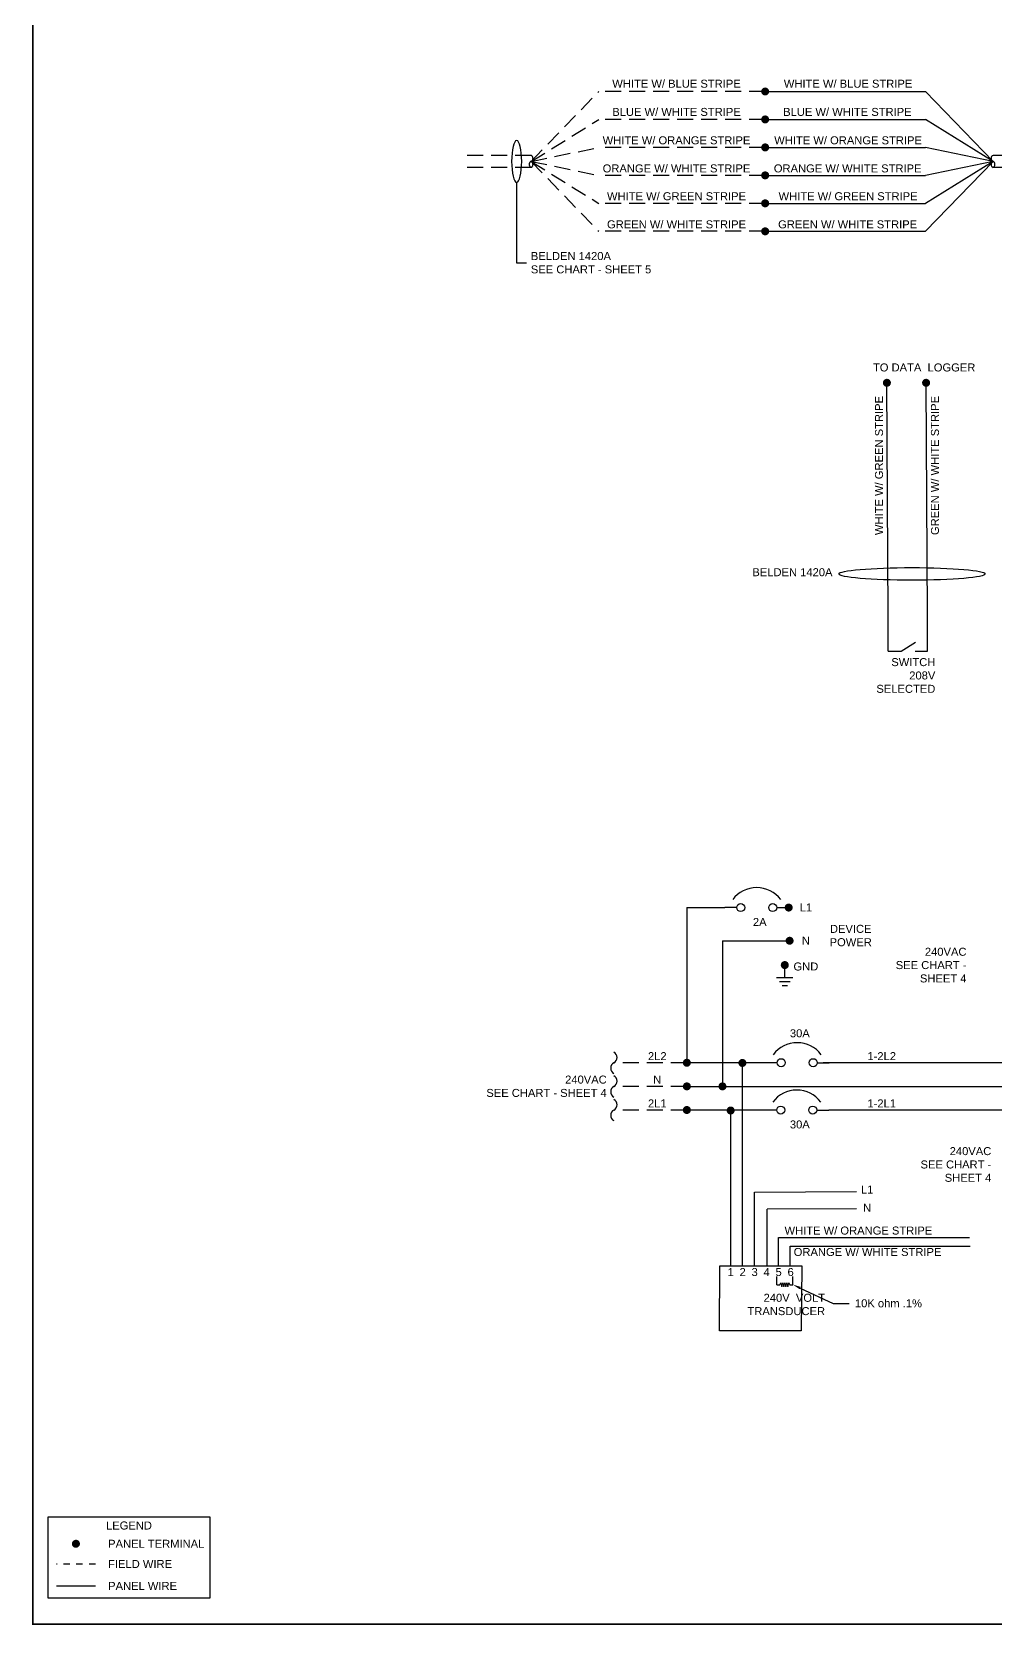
# Model space of a CAD drawing. Header units: inches. Extents: x -228 to 241, y -155 to 115.
# Drawn here: x -203.43 to -188.37, y -32.12 to -7.23 of the extents above; entities that cross this region are included whole.
import ezdxf
from ezdxf import colors
from ezdxf.entities.mleader import LeaderData, LeaderLine
from ezdxf.enums import TextEntityAlignment as Align
from ezdxf.math import Vec2, Vec3

# ---------------------------------------------------------------- set-up
doc = ezdxf.new("R2010")
doc.units = ezdxf.units.IN
doc.header["$MEASUREMENT"] = 0
doc.linetypes.add('HIDDEN', pattern=[0.375, 0.25, -0.125])
for name, color, linetype in [('BORDER', 3, 'Continuous'), ('ELECTRICAL DEVICES', 30, 'Continuous'), ('FIELD WIRE', 5, 'HIDDEN'), ('FIELD WIRE - N', 255, 'HIDDEN'), ('GROUND WIRE', 3, 'Continuous'), ('PANEL WIRE', 5, 'Continuous'), ('PANEL WIRE - N', 255, 'Continuous'), ('TEXT', 4, 'Continuous'), ('TXT', 4, 'Continuous')]:
    doc.layers.add(name, color=color, linetype=linetype)
doc.styles.add('ARIAL', font='arial.ttf')
doc.styles.add('Notes', font='arial.ttf', dxfattribs={"height": 0.125})
doc.styles.get("Standard").update_dxf_attribs({"font": 'arial.ttf'})

# ---------------------------------------------------------------- blocks, each defined once
blk = doc.blocks.new('cirBKR')
for p, q in [((-0.8125, 0), (-1, 0)), ((-0.1875, 0), (0, 0))]:
    blk.add_line(p, q)
for centre in [(-0.75, 0), (-0.25, 0)]:
    blk.add_circle(centre, 0.0625)
blk.add_arc((-0.5, -0.15625), 0.46875, 36.869898, 143.130102)
for tag, flags, p in [('DEVNAME', 3, (-0.5, 0.75)), ('STOCKNUM', 1, (-0.5, -0.625))]:
    blk.add_attdef(tag, text='', height=0.1, dxfattribs=dict(flags=flags)).set_placement(p, align=Align.CENTER)
for tag, p in [('DESCRIPTL1', (-0.5, 0.625)), ('DESCRIPTL2', (-0.5, 0.5)), ('LABEL', (-0.5, -0.5))]:
    blk.add_attdef(tag, text='', height=0.1).set_placement(p, align=Align.CENTER)
blk = doc.blocks.new('GROUND')
for p, q in [((-0.128, 0), (0.128, 0)), ((-0.085, -0.062), (0.085, -0.062)), ((-0.043, -0.125), (0.043, -0.125))]:
    blk.add_line(p, q)
blk = doc.blocks.new('B-BORDER')
at = {"layer": 'BORDER', "const_width": 0.01}
blk.add_lwpolyline([(34, 0), (34, 10), (18, 10), (18, 0), (34, 0)], dxfattribs=at)
at = {"layer": 'TXT'}
for tag, height, p in [('DRAWN_BY', 0.075, (29.2713, 0.5576)), ('SHEET', 0.075, (30.4722, 0.5576)), ('DWG_TITLE', 0.075, (32.384, 0.4864)), ('CHECKED_BY', 0.075, (29.2713, 0.4098)), ('DATE', 0.075, (30.4722, 0.4098)), ('REV', 0.125, (33.7822, 0.1077))]:
    blk.add_attdef(tag, text='', height=height, dxfattribs=at).set_placement(p, align=Align.MIDDLE_CENTER)
blk.add_attdef('FILENAME', (28.5264, 0.0864), '', height=0.075, dxfattribs=at)
blk = doc.blocks.new('RESISTOR')
for p, q in [((-1, 0), (-0.625, 0)), ((-0.625, 0), (-0.5, 0.25)), ((-0.5, 0.25), (-0.375, -0.25)), ((-0.375, -0.25), (-0.25, 0.25)), ((-0.25, 0.25), (-0.125, -0.25)), ((-0.125, -0.25), (0, 0.25)), ((0, 0.25), (0.125, -0.25)), ((0.125, -0.25), (0.25, 0.25)), ((0.25, 0.25), (0.375, -0.25)), ((0.375, -0.25), (0.5, 0.25)), ((0.5, 0.25), (0.625, 0)), ((0.625, 0), (1, 0))]:
    blk.add_line(p, q)

msp = doc.modelspace()

# ---------------------------------------------------------------- linework, layer by layer
at = {"layer": 'BORDER'}
msp.add_lwpolyline([(-203.173341, -30.424463), (-200.644896, -30.424463), (-200.644896, -31.696555), (-203.173341, -31.696555)], close=True, dxfattribs=at)
at = {"layer": 'ELECTRICAL DEVICES'}
for p, q in [((-190.042807, -16.902917), (-190.042807, -16.328887)), ((-189.430023, -16.903571), (-189.430023, -16.328887)), ((-190.042807, -16.902917), (-189.838412, -16.902917)), ((-189.838412, -16.902917), (-189.617, -16.762544)), ((-189.620528, -16.903571), (-189.430023, -16.903571))]:
    msp.add_line(p, q, dxfattribs=at)
at = {"layer": 'ELECTRICAL DEVICES', "ltscale": 0.1, "const_width": 0.0625}
for points in [[(-191.965197, -8.191415, -1), (-191.965197, -8.128915, -1)], [(-191.965197, -8.628241, -1), (-191.965197, -8.565741, -1)], [(-191.965197, -9.065068, -1), (-191.965197, -9.002568, -1)], [(-191.965197, -9.501894, -1), (-191.965197, -9.439394, -1)], [(-191.965197, -9.93872, -1), (-191.965197, -9.87622, -1)], [(-191.965197, -10.375546, -1), (-191.965197, -10.313046, -1)], [(-190.062705, -12.742162, -1), (-190.062705, -12.679662, -1)], [(-189.44992, -12.742162, -1), (-189.44992, -12.679662, -1)], [(-191.628905, -20.908576, 1), (-191.566405, -20.908576, 1)], [(-191.614687, -21.427234, 1), (-191.552187, -21.427234, 1)], [(-191.689925, -21.807154, 1), (-191.627425, -21.807154, 1)], [(-193.220602, -23.332957, 1), (-193.158102, -23.332957, 1)], [(-192.352775, -23.336394, 1), (-192.290275, -23.336394, 1)], [(-193.220602, -23.70217, 1), (-193.158102, -23.70217, 1)], [(-192.663927, -23.70217, 1), (-192.601427, -23.70217, 1)], [(-193.220602, -24.071382, 1), (-193.158102, -24.071382, 1)], [(-192.53563, -24.079074, 1), (-192.47313, -24.079074, 1)]]:
    msp.add_lwpolyline(points, format="xyb", close=True, dxfattribs=at)
at = {"layer": 'ELECTRICAL DEVICES'}
msp.add_lwpolyline([(-192.674823, -26.502907), (-191.39408, -26.502907), (-191.400433, -27.518994), (-192.681175, -27.518994)], close=True, dxfattribs=at)
at = {"layer": 'ELECTRICAL DEVICES', "const_width": 0.0625}
msp.add_lwpolyline([(-202.769726, -30.847435, 1), (-202.707226, -30.847435, 1)], format="xyb", close=True, dxfattribs=at)
at = {"layer": 'FIELD WIRE'}
for p, q in [((-195.624256, -9.252669), (-194.56577, -8.160165)), ((-191.965197, -8.160165), (-194.56577, -8.160165)), ((-195.624256, -9.252669), (-194.56577, -8.596991)), ((-191.965197, -8.596991), (-194.56577, -8.596991)), ((-195.624256, -9.158919), (-196.700407, -9.158919)), ((-195.624256, -9.252669), (-194.56577, -9.033818)), ((-191.965197, -9.033818), (-194.56577, -9.033818)), ((-195.624256, -9.346419), (-196.700407, -9.346419)), ((-195.624256, -9.252669), (-194.56577, -10.344296)), ((-195.624256, -9.252669), (-194.56577, -9.90747)), ((-195.624256, -9.252669), (-194.56577, -9.470644)), ((-191.965197, -9.470644), (-194.56577, -9.470644)), ((-191.965197, -9.90747), (-194.56577, -9.90747)), ((-191.965197, -10.344296), (-194.56577, -10.344296)), ((-193.189352, -23.332957), (-194.329394, -23.332957)), ((-193.189352, -24.071382), (-194.329394, -24.071382))]:
    msp.add_line(p, q, dxfattribs=at)
at = {"layer": 'FIELD WIRE', "linetype": 'HIDDEN', "ltscale": 0.25}
msp.add_line((-202.433513, -31.166396), (-203.04344, -31.166396), dxfattribs=at)
at = {"layer": 'FIELD WIRE'}
for centre, start, end in [((-195.645584, -9.205794), 294.4651909, 65.5348091), ((-195.602928, -9.299544), 114.4651909, 245.5348091), ((-195.645584, -9.299544), 294.4651909, 65.5348091)]:
    msp.add_arc(centre, 0.051499, start, end, dxfattribs=at)
at = {"layer": 'FIELD WIRE - N'}
msp.add_line((-193.189352, -23.70217), (-194.329394, -23.70217), dxfattribs=at)
at = {"layer": 'GROUND WIRE'}
msp.add_line((-191.658675, -22.003308), (-191.658675, -21.807154), dxfattribs=at)
at = {"layer": 'PANEL WIRE'}
for p, q in [((-191.965197, -8.160165), (-189.461949, -8.160165)), ((-188.403463, -9.252669), (-189.461949, -8.160165)), ((-191.965197, -8.596991), (-189.461949, -8.596991)), ((-188.403463, -9.252669), (-189.461949, -8.596991)), ((-191.965197, -9.033818), (-189.461949, -9.033818)), ((-188.403463, -9.252669), (-189.461949, -9.033818)), ((-187.993022, -9.158919), (-188.403463, -9.158919)), ((-188.403463, -9.252669), (-189.461949, -10.344296)), ((-188.403463, -9.252669), (-189.461949, -9.90747)), ((-188.403463, -9.252669), (-189.461949, -9.470644)), ((-187.993022, -9.346419), (-188.403463, -9.346419)), ((-191.965197, -9.470644), (-189.461949, -9.470644)), ((-191.965197, -9.90747), (-189.461949, -9.90747)), ((-191.965197, -10.344296), (-189.461949, -10.344296)), ((-190.042807, -16.328887), (-190.062705, -12.710912)), ((-189.430023, -16.328887), (-189.44992, -12.722274)), ((-193.189352, -20.90942), (-192.597655, -20.908576)), ((-193.189352, -20.90942), (-193.189352, -23.332957)), ((-191.870921, -23.332957), (-193.189352, -23.332957)), ((-192.321525, -26.505749), (-192.321525, -23.336394)), ((-173.625447, -23.332957), (-191.058421, -23.332957)), ((-191.971518, -24.071382), (-193.189352, -24.071382)), ((-192.50438, -26.501079), (-192.50438, -24.079074)), ((-174.499099, -24.071382), (-190.971518, -24.071382)), ((-192.134133, -25.352994), (-190.536702, -25.345761)), ((-192.134133, -26.503565), (-192.134133, -25.352994)), ((-191.756486, -26.50408), (-191.756486, -26.060664)), ((-191.756486, -26.060664), (-190.28678, -26.060664)), ((-190.28678, -26.060664), (-188.772992, -26.060664)), ((-191.572773, -26.50408), (-191.572773, -26.199384)), ((-191.572773, -26.199384), (-188.790142, -26.199384)), ((-188.790142, -26.199384), (-188.763763, -26.199384)), ((-202.433513, -31.509182), (-203.04344, -31.509182))]:
    msp.add_line(p, q, dxfattribs=at)
for centre, radius, start, end in [((-188.382135, -9.205794), 0.051499, 114.4651909, 245.5348091), ((-188.382135, -9.299544), 0.051499, 114.4651909, 245.5348091), ((-188.424791, -9.299544), 0.051499, 294.4651909, 65.5348091), ((-194.283921, -23.416077), 0.094745, 118.6820619, 241.3179381), ((-194.374866, -23.249838), 0.094745, 298.6820619, 61.3179381), ((-194.374866, -23.61905), 0.094745, 298.6820619, 61.3179381), ((-194.283921, -23.785289), 0.094745, 118.6820619, 241.3179381), ((-194.283921, -24.154502), 0.094745, 118.6820619, 241.3179381), ((-194.374866, -23.988262), 0.094745, 298.6820619, 61.3179381)]:
    msp.add_arc(centre, radius, start, end, dxfattribs=at)
at = {"layer": 'PANEL WIRE - N'}
for p, q in [((-192.632677, -21.427234), (-192.632677, -23.70217)), ((-192.632677, -21.427234), (-191.583437, -21.427234)), ((-193.189352, -23.70217), (-174.062273, -23.70217)), ((-190.536702, -25.613253), (-191.933631, -25.620486)), ((-191.933631, -26.503565), (-191.933631, -25.620486))]:
    msp.add_line(p, q, dxfattribs=at)
at = {"layer": 'TEXT'}
for p, q in [((-191.781129, -26.799879), (-191.781129, -26.673199)), ((-191.531129, -26.799879), (-191.531129, -26.673199))]:
    msp.add_line(p, q, dxfattribs=at)
at = {"layer": 'TXT'}
msp.add_lwpolyline([(-195.849484, -9.579864), (-195.849484, -10.835826), (-195.694875, -10.835826)], dxfattribs=at)
at = {"layer": 'TXT', "extrusion": (0, 0, -1)}
msp.add_ellipse((-195.849484, -9.252669), major_axis=(0, 0.327194), ratio=0.241669008, dxfattribs=at)
at = {"layer": 'TXT'}
msp.add_ellipse((-189.669988, -15.696323), major_axis=(1.145636, 0), ratio=0.085884302, dxfattribs=at)

# ---------------------------------------------------------------- block references
at = {"layer": 'ELECTRICAL DEVICES', "xscale": 2.64, "yscale": 2.64, "zscale": 2.64}
msp.add_blockref('B-BORDER', (-250.933946, -32.105211), dxfattribs=at)
at = {"layer": 'ELECTRICAL DEVICES'}
for p in [(-191.597655, -20.908576), (-190.964671, -23.331949), (-190.971518, -24.071908)]:
    msp.add_blockref('cirBKR', p, dxfattribs=at)
at = {"layer": 'GROUND WIRE'}
msp.add_blockref('GROUND', (-191.658675, -22.003308), dxfattribs=at)
at = {"layer": 'TEXT', "xscale": 0.125, "yscale": 0.125, "zscale": 0.125}
msp.add_blockref('RESISTOR', (-191.656129, -26.799879), dxfattribs=at)

# ---------------------------------------------------------------- texts
at = {"layer": 'TXT'}
for s, p in [('WHITE W/ BLUE STRIPE', (-193.351065, -8.101057)), ('WHITE W/ BLUE STRIPE', (-190.669407, -8.101057)), ('BLUE W/ WHITE STRIPE', (-193.351065, -8.541709)), ('BLUE W/ WHITE STRIPE', (-190.680065, -8.541709)), ('WHITE W/ ORANGE STRIPE', (-193.351065, -8.985234)), ('WHITE W/ ORANGE STRIPE', (-190.669407, -8.985234)), ('ORANGE W/ WHITE STRIPE', (-193.351065, -9.424179)), ('ORANGE W/ WHITE STRIPE', (-190.675717, -9.424179)), ('WHITE W/ GREEN STRIPE', (-193.351065, -9.858887)), ('WHITE W/ GREEN STRIPE', (-190.669407, -9.858887)), ('GREEN W/ WHITE STRIPE', (-193.351065, -10.297831)), ('GREEN W/ WHITE STRIPE', (-190.676569, -10.297831)), ('WHITE W/ ORANGE STRIPE', (-190.50819, -26.01664)), ('ORANGE W/ WHITE STRIPE', (-190.364851, -26.351474))]:
    msp.add_text(s, height=0.125, dxfattribs=at).set_placement(p, align=Align.CENTER)
for s, p in [('WHITE W/ GREEN STRIPE', (-190.123693, -14.00328)), ('GREEN W/ WHITE STRIPE', (-189.249329, -14.002672))]:
    msp.add_text(s, height=0.125, rotation=90, dxfattribs=at).set_placement(p, align=Align.CENTER)
at = {"layer": 'TXT', "char_height": 0.125}
for s, width, gutter_width, insert, attachment_point in [('BELDEN 1420A \\PSEE CHART - SHEET 5', 2.01799158, 12.5, (-195.627871, -10.835826), 4), ('TO DATA  LOGGER', 2.01799158, 12.5, (-188.679928, -12.471853), 6), ('BELDEN 1420A ', 2.01799158, 12.5, (-192.165558, -15.670657), 4), ('SWITCH \\P208V\\PSELECTED ', 0.88042704, 12.5, (-189.305445, -17.283841), 6), ('L1', 2.01799158, 12.5, (-191.329074, -20.906552), 5), ('2A', 2.01799158, 12.5, (-192.049914, -21.134044), 5), ('N', 2.01799158, 12.5, (-191.329074, -21.425109), 5), ('DEVICE\\PPOWER', 0.82482577, 12.5, (-190.628091, -21.346239), 5), ('240VAC\\PSEE CHART - \\PSHEET 4', 2.01799158, 12.5, (-188.818644, -21.808153), 6), ('GND', 2.01799158, 12.5, (-191.329074, -21.830186), 5), ('30A', 2.01799158, 12.5, (-191.423777, -22.873475), 5), ('2L2', 2.01799158, 12.5, (-193.651625, -23.229732), 5), ('1-2L2', 2.01799158, 12.5, (-190.143932, -23.229732), 5), ('240VAC\\PSEE CHART - SHEET 4', 2.01799158, 12.5, (-194.441548, -23.700928), 6), ('N', 2.01799158, 12.5, (-193.651625, -23.598944), 5), ('2L1', 2.01799158, 12.5, (-193.651625, -23.968157), 5), ('1-2L1', 2.01799158, 12.5, (-190.143932, -23.968157), 5), ('30A', 2.01799158, 12.5, (-191.423777, -24.297376), 5), ('240VAC\\PSEE CHART -\\P SHEET 4', 2.01799158, 12.5, (-188.431035, -24.922832), 6), ('L1', 2.01799158, 12.5, (-190.371524, -25.31327), 5), ('N', 2.01799158, 12.5, (-190.371524, -25.59921), 5), ('1', 0.31285342, 12.5, (-192.504751, -26.603125), 5), ('2', 0.31285342, 12.5, (-192.317251, -26.603125), 5), ('3', 0.31285342, 12.5, (-192.129751, -26.603125), 5), ('4', 0.31285342, 12.5, (-191.942251, -26.603125), 5), ('5', 0.31285342, 12.5, (-191.754751, -26.603125), 5), ('6', 0.31285342, 12.5, (-191.567251, -26.603125), 5), ('240V  VOLT \\PTRANSDUCER', 1.99003841, 12.5, (-191.029151, -27.109659), 6), ('PANEL TERMINAL', 3.48626671, 0.625, (-202.23499, -30.847435), 4), ('FIELD WIRE', 1.76070205, 0.625, (-202.23499, -31.163128), 4), ('PANEL WIRE', 1.76070205, 0.625, (-202.23499, -31.505914), 4)]:
    msp.add_mtext_dynamic_manual_height_columns(s, width=width, gutter_width=gutter_width, heights=[0], dxfattribs=dict(at, insert=insert, attachment_point=attachment_point))
at = {"layer": 'TXT', "insert": (-201.909119, -30.562854), "char_height": 0.125, "attachment_point": 5, "style": 'ARIAL'}
msp.add_mtext_dynamic_manual_height_columns('LEGEND', width=1.76070205, gutter_width=0.625, heights=[0], dxfattribs=at)

# ---------------------------------------------------------------- leaders
at = {"layer": 'TEXT'}
ml = msp.add_multileader_mtext('Standard', dxfattribs=at)
ml.set_content('10K ohm .1%', color=256, style='Notes')
ml.set_leader_properties()
ml.build(insert=Vec2(0, 0))
ml.multileader.update_dxf_attribs({"dogleg_length": 0.25, "arrow_head_size": 0.125})
ctx = ml.context
ctx.base_point, ctx.char_height, ctx.arrow_head_size, ctx.landing_gap_size, ctx.plane_origin = Vec3(-190.652517, -27.092721), 0.125, 0.125, 0.09, Vec3(-191.531129, -26.799879)
notes = []
notes.append((ctx, [(0, (1, 1, 0), (-190.902517, -27.092721), (1, 0), 0.25, [(0, [(-191.531129, -26.799879)], 0, [])])]))
ctx.mtext.insert, ctx.mtext.flow_direction = Vec3(-190.562517, -27.027919), 5
for ctx, leaders in notes:
    for number, flags, end, landing, length, lines in leaders:
        leader = LeaderData()
        leader.index, (leader.has_last_leader_line, leader.has_dogleg_vector, leader.attachment_direction) = number, flags
        leader.last_leader_point, leader.dogleg_vector, leader.dogleg_length = Vec3(end), Vec3(landing), length
        for number, points, colour, breaks in lines:
            line = LeaderLine()
            line.index, line.vertices, line.color, line.breaks = number, Vec3.list(points), colors.encode_raw_color(colour), breaks
            leader.lines.append(line)
        ctx.leaders.append(leader)

doc.saveas('drawing.dxf')
